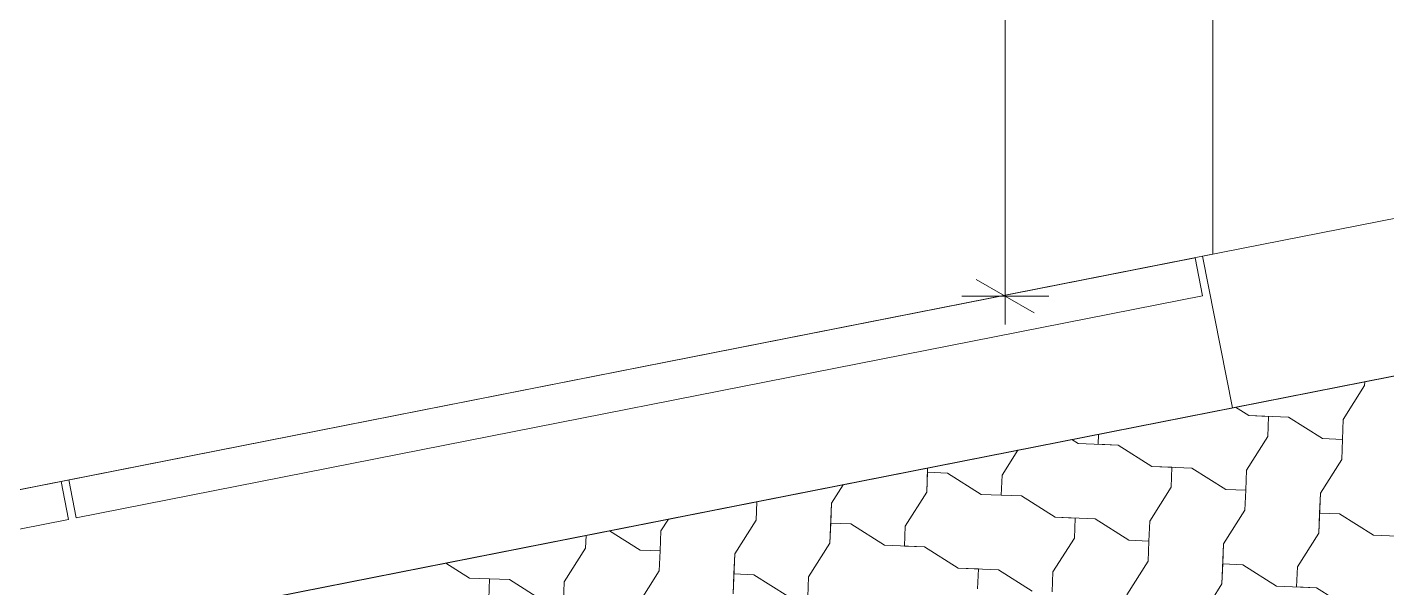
# Model space of a CAD drawing. Header units: metres. Extents: x -111189 to -108577, y -72951 to -72647.
# Drawn here: x -110742.342 to -110740.584, y -72943.418 to -72942.692 of the extents above; entities that cross this region are included whole.
import ezdxf

# ---------------------------------------------------------------- set-up
doc = ezdxf.new("R2010")
doc.units = ezdxf.units.M
doc.header["$MEASUREMENT"] = 0
doc.set_wipeout_variables(frame=1)
doc.linetypes.add('Dot & Dashed', pattern=[0.670278, 0.3175, -0.176389, 0, -0.176389])
doc.linetypes.add('Wipeout_Contour', pattern=[1, 0, -1])
for name, color, linetype in [('Planta Piso -1_1_0', 7, 'Continuous'), ('Planta Piso -1_1_02 - PASSEIOS', 7, 'Continuous'), ('Planta Piso -1_1_07 - MUROS', 7, 'Continuous'), ('Planta Piso -1_1_12 - COTAS GERAIS', 7, 'Continuous')]:
    doc.layers.add(name, color=color, linetype=linetype)

# ---------------------------------------------------------------- blocks, each defined once
blk = doc.blocks.new('*X139', base_point=(-110755.4355, -72968.689))
at = {"layer": 'Planta Piso -1_1_02 - PASSEIOS', "color": 253, "linetype": 'Continuous', "lineweight": 9, "ltscale": 1000}
for p, q in [((-110740.6398, -72943.1994), (-110740.6122, -72943.1557)), ((-110740.6122, -72943.1557), (-110740.612, -72943.1508)), ((-110740.7793, -72943.1838), (-110740.7622, -72943.1946)), ((-110740.7793, -72943.1838), (-110740.7622, -72943.1946)), ((-110740.7622, -72943.1946), (-110740.7364, -72943.1956)), ((-110740.7622, -72943.1946), (-110740.7105, -72943.1967)), ((-110740.7374, -72943.2215), (-110740.7364, -72943.1956)), ((-110740.7105, -72943.1967), (-110740.6667, -72943.2243)), ((-110740.6398, -72943.1994), (-110740.6409, -72943.2253)), ((-110740.991, -72943.2256), (-110740.9829, -72943.2307)), ((-110740.9829, -72943.2307), (-110740.9312, -72943.2328)), ((-110740.9565, -72943.2188), (-110740.957, -72943.2317)), ((-110740.9565, -72943.2188), (-110740.957, -72943.2317)), ((-110740.9312, -72943.2328), (-110740.957, -72943.2317)), ((-110740.9312, -72943.2328), (-110740.8874, -72943.2604)), ((-110740.9312, -72943.2328), (-110740.8874, -72943.2604)), ((-110740.765, -72943.2653), (-110740.7374, -72943.2215)), ((-110740.6667, -72943.2243), (-110740.6409, -72943.2253)), ((-110740.6419, -72943.2512), (-110740.6409, -72943.2253)), ((-110740.6419, -72943.2512), (-110740.6409, -72943.2253)), ((-110741.0812, -72943.2717), (-110741.0608, -72943.2394)), ((-110741.0812, -72943.2717), (-110741.0608, -72943.2394)), ((-110741.1787, -72943.2937), (-110741.1775, -72943.2624)), ((-110741.1787, -72943.2937), (-110741.1777, -72943.2679)), ((-110741.1775, -72943.2624), (-110741.1777, -72943.2679)), ((-110741.1518, -72943.2689), (-110741.1777, -72943.2679)), ((-110740.8874, -72943.2604), (-110740.8615, -72943.2614)), ((-110740.8874, -72943.2604), (-110740.8357, -72943.2625)), ((-110740.8626, -72943.2873), (-110740.8615, -72943.2614)), ((-110740.8357, -72943.2625), (-110740.7919, -72943.2901)), ((-110740.765, -72943.2653), (-110740.766, -72943.2911)), ((-110740.6695, -72943.2949), (-110740.6419, -72943.2512)), ((-110740.6695, -72943.2949), (-110740.6419, -72943.2512)), ((-110741.3019, -72943.3078), (-110741.2868, -72943.284)), ((-110741.3019, -72943.3078), (-110741.2868, -72943.284)), ((-110741.1518, -72943.2689), (-110741.1081, -72943.2965)), ((-110741.0812, -72943.2717), (-110741.0822, -72943.2976)), ((-110741.0812, -72943.2717), (-110741.0822, -72943.2976)), ((-110741.2064, -72943.3375), (-110741.1787, -72943.2937)), ((-110741.2064, -72943.3375), (-110741.1787, -72943.2937)), ((-110741.1081, -72943.2965), (-110741.0563, -72943.2986)), ((-110741.0563, -72943.2986), (-110741.0822, -72943.2976)), ((-110741.0563, -72943.2986), (-110741.0126, -72943.3262)), ((-110741.0563, -72943.2986), (-110741.0126, -72943.3262)), ((-110740.8902, -72943.3311), (-110740.8626, -72943.2873)), ((-110740.7919, -72943.2901), (-110740.766, -72943.2911)), ((-110740.7671, -72943.317), (-110740.766, -72943.2911)), ((-110740.7671, -72943.317), (-110740.766, -72943.2911)), ((-110740.6716, -72943.3467), (-110740.6695, -72943.2949)), ((-110740.6695, -72943.2949), (-110740.6706, -72943.3208)), ((-110741.3994, -72943.3299), (-110741.3984, -72943.306)), ((-110741.3994, -72943.3299), (-110741.3984, -72943.306)), ((-110741.3039, -72943.3595), (-110741.3019, -72943.3078)), ((-110741.3019, -72943.3078), (-110741.3029, -72943.3337)), ((-110740.7947, -72943.3607), (-110740.7671, -72943.317)), ((-110740.7947, -72943.3607), (-110740.7671, -72943.317)), ((-110740.6716, -72943.3467), (-110740.6706, -72943.3208)), ((-110740.6447, -72943.3218), (-110740.6706, -72943.3208)), ((-110741.5225, -72943.3439), (-110741.5129, -72943.3286)), ((-110741.427, -72943.3736), (-110741.3994, -72943.3299)), ((-110741.427, -72943.3736), (-110741.3994, -72943.3299)), ((-110741.3039, -72943.3595), (-110741.3029, -72943.3337)), ((-110741.277, -72943.3347), (-110741.3029, -72943.3337)), ((-110741.277, -72943.3347), (-110741.2332, -72943.3623)), ((-110741.2064, -72943.3375), (-110741.2074, -72943.3634)), ((-110741.2064, -72943.3375), (-110741.2074, -72943.3634)), ((-110741.0126, -72943.3262), (-110740.9867, -72943.3272)), ((-110741.0126, -72943.3262), (-110740.9609, -72943.3283)), ((-110740.9877, -72943.3531), (-110740.9867, -72943.3272)), ((-110740.9609, -72943.3283), (-110740.9171, -72943.3559)), ((-110740.8902, -72943.3311), (-110740.8912, -72943.3569)), ((-110740.6447, -72943.3218), (-110740.6009, -72943.3495)), ((-110741.6201, -72943.366), (-110741.6194, -72943.3497)), ((-110741.5891, -72943.3437), (-110741.5494, -72943.3688)), ((-110741.5225, -72943.3439), (-110741.5235, -72943.3698)), ((-110741.0154, -72943.3969), (-110740.9877, -72943.3531)), ((-110740.9171, -72943.3559), (-110740.8912, -72943.3569)), ((-110740.6992, -72943.3904), (-110740.6716, -72943.3467)), ((-110740.6992, -72943.3904), (-110740.6716, -72943.3467)), ((-110740.6009, -72943.3495), (-110740.5492, -72943.3515)), ((-110741.6477, -72943.4097), (-110741.6201, -72943.366)), ((-110741.5494, -72943.3688), (-110741.5235, -72943.3698)), ((-110741.5246, -72943.3957), (-110741.5235, -72943.3698)), ((-110741.5246, -72943.3957), (-110741.5235, -72943.3698)), ((-110741.3315, -72943.4033), (-110741.3039, -72943.3595)), ((-110741.3315, -72943.4033), (-110741.3039, -72943.3595)), ((-110741.2332, -72943.3623), (-110741.1815, -72943.3644)), ((-110741.1815, -72943.3644), (-110741.2074, -72943.3634)), ((-110741.1815, -72943.3644), (-110741.1378, -72943.392)), ((-110741.1815, -72943.3644), (-110741.1378, -72943.392)), ((-110740.8922, -72943.3828), (-110740.8912, -72943.3569)), ((-110740.8922, -72943.3828), (-110740.8912, -72943.3569)), ((-110740.7968, -72943.4125), (-110740.7947, -72943.3607)), ((-110740.7947, -72943.3607), (-110740.7957, -72943.3866)), ((-110741.8008, -72943.3855), (-110741.7701, -72943.4049)), ((-110741.8008, -72943.3855), (-110741.7701, -72943.4049)), ((-110741.4291, -72943.4253), (-110741.427, -72943.3736)), ((-110741.427, -72943.3736), (-110741.4281, -72943.3995)), ((-110740.9199, -72943.4266), (-110740.8922, -72943.3828)), ((-110740.9199, -72943.4266), (-110740.8922, -72943.3828)), ((-110740.7968, -72943.4125), (-110740.7957, -72943.3866)), ((-110740.7699, -72943.3876), (-110740.7957, -72943.3866)), ((-110740.7699, -72943.3876), (-110740.7261, -72943.4153)), ((-110740.6992, -72943.3904), (-110740.7002, -72943.4163)), ((-110740.6992, -72943.3904), (-110740.7002, -72943.4163)), ((-110741.7701, -72943.4049), (-110741.7442, -72943.4059)), ((-110741.7701, -72943.4049), (-110741.7184, -72943.4069)), ((-110741.7452, -72943.4318), (-110741.7442, -72943.4059)), ((-110741.7184, -72943.4069), (-110741.6746, -72943.4346)), ((-110741.5522, -72943.4394), (-110741.5246, -72943.3957)), ((-110741.5522, -72943.4394), (-110741.5246, -72943.3957)), ((-110741.4291, -72943.4253), (-110741.4281, -72943.3995)), ((-110741.4022, -72943.4005), (-110741.4281, -72943.3995)), ((-110741.4022, -72943.4005), (-110741.3584, -72943.4281)), ((-110741.3315, -72943.4033), (-110741.3326, -72943.4292)), ((-110741.3315, -72943.4033), (-110741.3326, -72943.4292)), ((-110741.1378, -72943.392), (-110741.1119, -72943.393)), ((-110741.1378, -72943.392), (-110741.086, -72943.3941)), ((-110741.1129, -72943.4189), (-110741.1119, -72943.393)), ((-110741.086, -72943.3941), (-110741.0423, -72943.4217)), ((-110741.0154, -72943.3969), (-110741.0164, -72943.4227)), ((-110741.6477, -72943.4097), (-110741.6487, -72943.4356)), ((-110740.8244, -72943.4562), (-110740.7968, -72943.4125)), ((-110740.8244, -72943.4562), (-110740.7968, -72943.4125)), ((-110740.7261, -72943.4153), (-110740.6744, -72943.4173)), ((-110740.6744, -72943.4173), (-110740.7002, -72943.4163)), ((-110740.6744, -72943.4173), (-110740.6306, -72943.445)), ((-110740.6744, -72943.4173), (-110740.6306, -72943.445))]:
    blk.add_line(p, q, dxfattribs=at)

msp = doc.modelspace()

# ---------------------------------------------------------------- wipeouts: each hides what was drawn before it
at = {"color": 254, "linetype": 'Wipeout_Contour', "lineweight": 0, "ltscale": 1856403.940493357}
msp.add_wipeout([(-110746.6508, -72944.3431), (-110746.6508, -72945.8061), (-110744.0476, -72945.2887), (-110740.2322, -72944.5303), (-110739.0325, -72944.2918), (-110727.7187, -72942.043), (-110724.0295, -72941.3098), (-110721.2326, -72940.7538), (-110721.2326, -72939.3245), (-110724.3019, -72939.9305), (-110727.9937, -72940.6594), (-110739.3087, -72942.8934), (-110740.5087, -72943.1304), (-110744.325, -72943.8839)], dxfattribs=at).dxf.layer = 'Planta Piso -1_1_02 - PASSEIOS'

# ---------------------------------------------------------------- next in the draw order: linework, layer by layer
at = {"layer": 'Planta Piso -1_1_02 - PASSEIOS', "color": 7, "linetype": 'Continuous', "lineweight": 13, "ltscale": 1000, "flags": 128}
msp.add_lwpolyline([(-110746.6508, -72944.3431), (-110744.325, -72943.8839), (-110740.5087, -72943.1304), (-110739.3087, -72942.8934), (-110727.9937, -72940.6594), (-110724.3019, -72939.9305), (-110721.2326, -72939.3245)], dxfattribs=at)
at = {"layer": 'Planta Piso -1_1_07 - MUROS', "color": 7, "linetype": 'Continuous', "lineweight": 13, "ltscale": 1000, "flags": 128}
for points in [[(-110740.783, -72943.1845), (-110740.8218, -72942.9883), (-110743.7818, -72943.5727), (-110743.7431, -72943.769)], [(-110740.8221, -72943.0393), (-110740.8316, -72942.9903), (-110742.2885, -72943.2779), (-110742.2789, -72943.327)], [(-110742.2888, -72943.3289), (-110742.2983, -72943.2798), (-110743.7552, -72943.5675), (-110743.7456, -72943.6166)]]:
    msp.add_lwpolyline(points, close=True, dxfattribs=at)

# ---------------------------------------------------------------- next in the draw order: block references
at = {"layer": 'Planta Piso -1_1_0', "color": 7, "linetype": 'Dot & Dashed', "lineweight": 13, "ltscale": 10}
msp.add_blockref('*X139', (-110755.4355, -72968.689), dxfattribs=at)

# ---------------------------------------------------------------- next in the draw order: wipeouts: each hides what was drawn before it
at = {"color": 254, "linetype": 'Wipeout_Contour', "lineweight": 0, "ltscale": 530426.847245}
msp.add_wipeout([(-110744.12, -72942.4934), (-110744.1241, -72943.6403), (-110740.8087, -72942.9857), (-110740.8087, -72942.4934)], dxfattribs=at).dxf.layer = 'Planta Piso -1_1_07 - MUROS'

# ---------------------------------------------------------------- next in the draw order: linework, layer by layer
at = {"layer": 'Planta Piso -1_1_07 - MUROS', "color": 7, "linetype": 'Continuous', "lineweight": 13, "ltscale": 1000, "flags": 128}
for points in [[(-110744.12, -72942.4934), (-110744.1241, -72943.6403), (-110740.8087, -72942.9857), (-110740.8087, -72942.4934)], [(-110740.517, -72942.9281), (-110740.8218, -72942.9883), (-110740.783, -72943.1845), (-110740.4776, -72943.1242)]]:
    msp.add_lwpolyline(points, close=True, dxfattribs=at)
at = {"layer": 'Planta Piso -1_1_12 - COTAS GERAIS', "color": 7, "linetype": 'Continuous', "lineweight": 5, "ltscale": 1000}
for p, q in [((-110741.0772, -72943.04), (-110741.0772, -72938.1539)), ((-110741.1147, -72943.0183), (-110741.0397, -72943.0616)), ((-110741.0209, -72943.04), (-110741.1334, -72943.04)), ((-110741.0772, -72943.0767), (-110741.0772, -72943.04))]:
    msp.add_line(p, q, dxfattribs=at)

doc.saveas('drawing.dxf')
